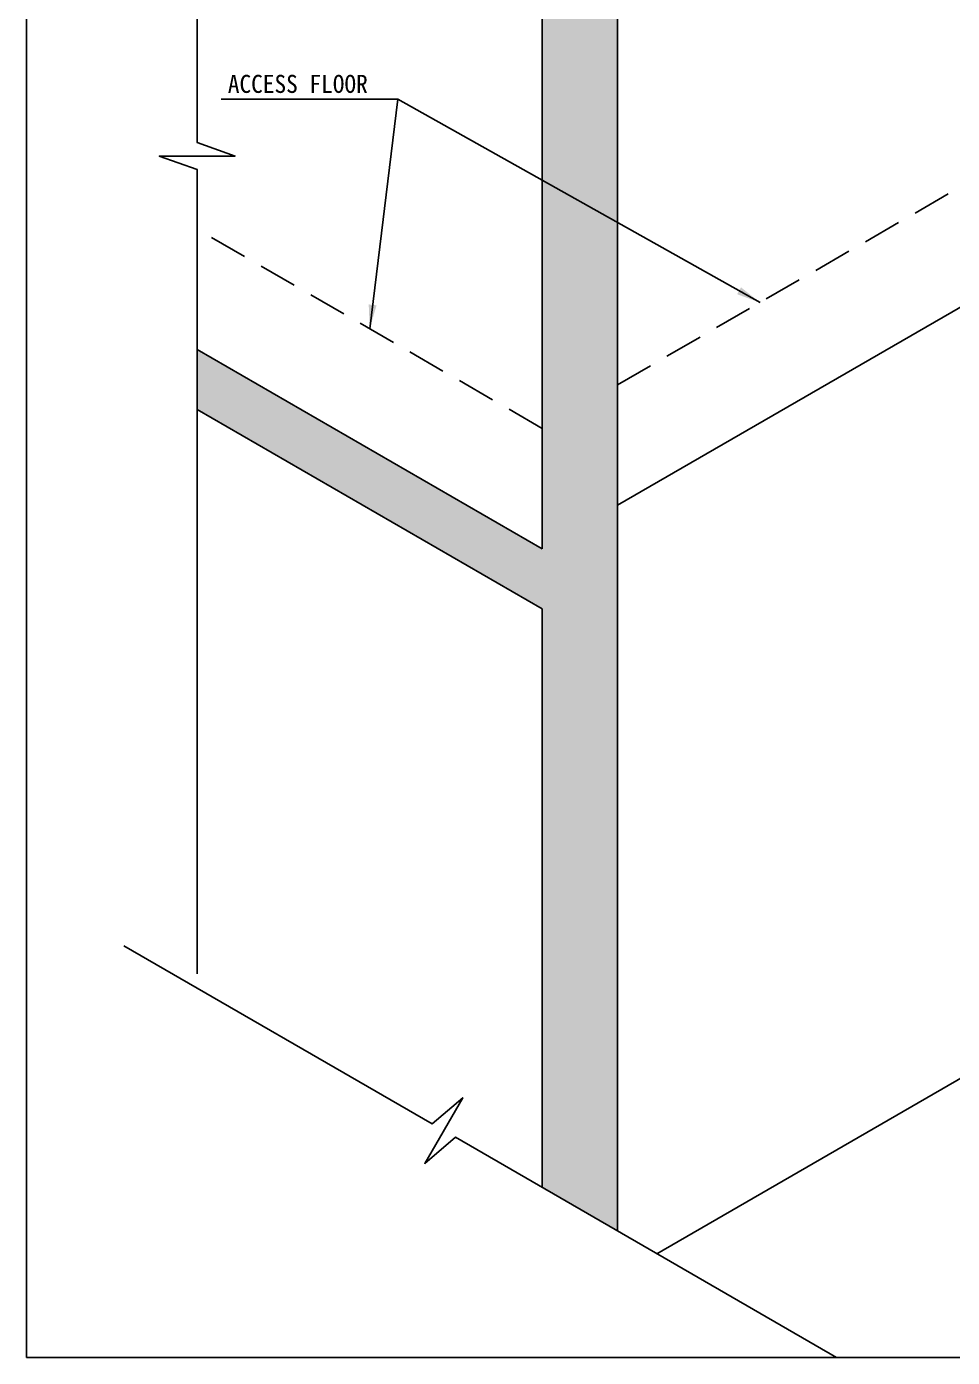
# Model space of a CAD drawing. Extents: x -8229 to 17635, y -14242 to -4883.
# Drawn here: x -1780 to 1299, y -14242 to -9818 of the extents above; entities that cross this region are included whole.
import ezdxf

# ---------------------------------------------------------------- set-up
doc = ezdxf.new("R2010")
doc.units = 0
doc.header["$LTSCALE"] = 100
doc.header["$MEASUREMENT"] = 0
doc.linetypes.add('HIDDEN', pattern=[9.525, 6.35, -3.175])
doc.layers.get('0').update_dxf_attribs({"linetype": 'CONTINUOUS'})
for name, color, linetype in [('TN-LINE', 7, 'CONTINUOUS'), ('TT-LEAL', 1, 'CONTINUOUS'), ('TT-LEAT', 3, 'CONTINUOUS'), ('TX-PAPR', 2, 'CONTINUOUS'), ('TZ-BASE', 253, 'CONTINUOUS'), ('TZ-PATT', 254, 'CONTINUOUS')]:
    doc.layers.add(name, color=color, linetype=linetype)
doc.styles.add('RXHS', font='GulimChe.ttf')
doc.dimstyles.new('D300', dxfattribs={"dimscale": 20, "dimtxt": 3, "dimasz": 2, "dimexe": 1, "dimexo": 1, "dimgap": 1, "dimtad": 1, "dimdec": 0, "dimdsep": 46, "dimtxsty": 'RXHS', "dimblk2": '_RXDOT', "dimcen": 3, "dimdle": 3, "dimclrd": 1, "dimclre": 1, "dimclrt": 3, "dimadec": 0, "dimazin": 0, "dimtfac": 1, "dimtdec": 0, "dimtix": 1, "dimtmove": 2, "dimatfit": 3, "dimfxl": 0, "dimtolj": 1, "dimtzin": 0, "dimarcsym": 0})

# ---------------------------------------------------------------- blocks, each defined once
blk = doc.blocks.new('_RXDOT')
at = {"color": 0, "linetype": 'ByBlock'}
blk.add_line((-1, 0), (2, 0), dxfattribs=at)
at = {"color": 0, "linetype": 'ByBlock', "const_width": 0.5}
blk.add_lwpolyline([(-0.25, 0, 1), (0.25, 0, 1)], format="xyb", close=True, dxfattribs=at)

msp = doc.modelspace()

# ---------------------------------------------------------------- hatches: boundary and pattern name
at = {"layer": 'TZ-PATT'}
h = msp.add_hatch(color=256, dxfattribs=at)
h.dxf.hatch_style = 1
h.paths.add_polyline_path([(184.7, -7867.8), (-65.3, -7723.4), (-65.3, -8459.4), (-1212.7, -7797), (-1212.7, -7997), (-65.3, -8659.4), (-65.3, -11553.8), (-1212.7, -10891.3), (-1212.7, -11091.3), (-65.3, -11753.8), (-65.3, -13676.8), (184.7, -13821.1)])

# ---------------------------------------------------------------- linework, layer by layer
at = {"layer": 'TN-LINE', "flags": 128}
for points in [[(184.7, -13821.1), (184.7, -7867.8)], [(-65.3, -11553.8), (-65.3, -8659.4)], [(-65.3, -13676.8), (-65.3, -11753.8)]]:
    msp.add_lwpolyline(points, dxfattribs=at)
at = {"layer": 'TT-LEAL', "flags": 128}
for points in [[(-1212.7, -12966.8), (-1212.7, -10293.4), (-1338.9, -10248.5), (-1086.5, -10248.5), (-1212.7, -10203.6), (-1212.7, -7061)], [(913, -14241.6), (-353.9, -13510.1), (-455.9, -13597), (-329.7, -13378.4), (-431.7, -13465.3), (-1457, -12873.3)]]:
    msp.add_lwpolyline(points, dxfattribs=at)
at = {"layer": 'TX-PAPR'}
msp.add_lwpolyline([(-1780.1, -6501.6), (10159.9, -6501.6), (10159.9, -14241.6), (-1780.1, -14241.6)], close=True, dxfattribs=at)
at = {"layer": 'TZ-BASE', "linetype": 'HIDDEN', "ltscale": 0.2, "flags": 128}
for points in [[(184.7, -11009.4), (3943.6, -8839.2)], [(-65.3, -11153.8), (-1212.7, -10491.3)]]:
    msp.add_lwpolyline(points, dxfattribs=at)
at = {"layer": 'TZ-BASE', "flags": 128}
for points in [[(184.7, -11409.4), (3943.6, -9239.2)], [(-65.3, -11553.8), (-1212.7, -10891.3)], [(-65.3, -11753.8), (-1212.7, -11091.3)], [(2403.8, -12691.5), (316, -13896.9)]]:
    msp.add_lwpolyline(points, dxfattribs=at)

# ---------------------------------------------------------------- texts
at = {"layer": 'TT-LEAT', "insert": (-645.5, -10039.6), "char_height": 60, "attachment_point": 9, "style": 'RXHS'}
msp.add_mtext('ACCESS FLOOR', dxfattribs=at)

# ---------------------------------------------------------------- leaders
at = {"layer": 'TT-LEAL', "annotation_type": 0, "has_hookline": 1, "hookline_direction": 1, "text_width": 487}
msp.add_leader([(-639, -10822.5), (-545.5, -10059.6), (-625.5, -10059.6)], dimstyle='D300', override={"dimasz": 4}, dxfattribs=at)
at = {"layer": 'TT-LEAL'}
msp.add_leader([(659.2, -10735.5), (-545.5, -10059.6)], dimstyle='D300', override={"dimasz": 4}, dxfattribs=at)

doc.saveas('drawing.dxf')
